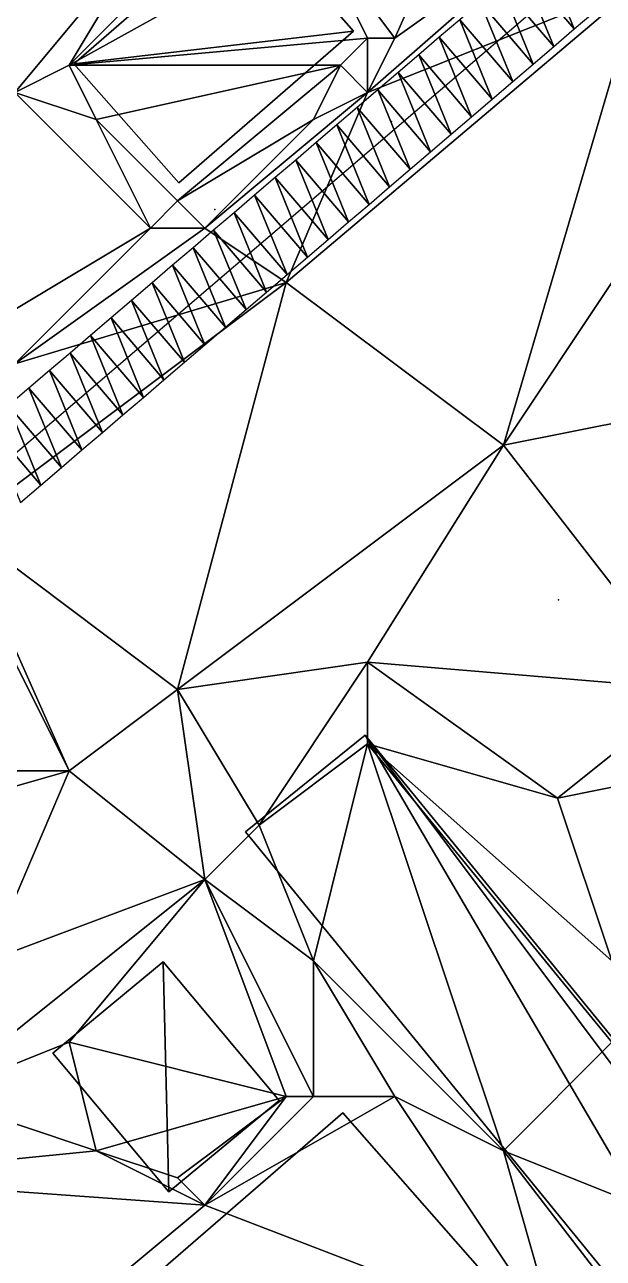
# Model space of a CAD drawing. Header units: metres. Extents: x -1103 to 901, y -902 to 905.
# Drawn here: x 24.7 to 67.4, y 554.1 to 645 of the extents above; entities that cross this region are included whole.
import ezdxf

# ---------------------------------------------------------------- set-up
doc = ezdxf.new("R2010")
doc.units = ezdxf.units.M
for name, color, linetype in [('OSM_BUILDING_FOOTPRINTS', 7, 'CONTINUOUS'), ('OSM_BUILDING_ROOFS', 1, 'CONTINUOUS'), ('OSM_BUILDING_WALLS', 8, 'CONTINUOUS'), ('OSM_ROAD_AXES', 2, 'CONTINUOUS'), ('OSM_ROAD_SURFACE', 9, 'CONTINUOUS'), ('OSM_TERRAIN', 3, 'CONTINUOUS'), ('OSM_TREES', 3, 'CONTINUOUS')]:
    doc.layers.add(name, color=color, linetype=linetype)

msp = doc.modelspace()

# ---------------------------------------------------------------- linework, layer by layer
at = {"layer": 'OSM_BUILDING_FOOTPRINTS'}
for points in [[(41.242, 653.299, 11.408), (48.969, 644.518, 11.408), (36.08, 633.326, 11.408), (28.353, 642.107, 11.408), (41.242, 653.299, 11.408)], [(40.988, 585.507, 14.354), (49.82, 592.629, 14.354), (88.795, 544.932, 14.354), (92.985, 548.305, 14.354), (95.936, 544.688, 14.354), (91.935, 541.459, 14.354), (95.98, 536.505, 14.354), (93.394, 534.426, 14.354), (86.96, 529.239, 14.354), (40.988, 585.507, 14.354)], [(26.795, 569.206, 14.016), (34.93, 575.919, 14.016), (43.486, 565.701, 14.016), (35.361, 558.977, 14.016), (26.795, 569.206, 14.016)], [(48.184, 564.805, 14.951), (64.289, 546.458, 14.951), (49.51, 533.663, 14.951), (43.839, 540.121, 14.951), (37.826, 534.912, 14.951), (27.391, 546.79, 14.951), (48.184, 564.805, 14.951)]]:
    msp.add_polyline3d(points, close=True, dxfattribs=at)
at = {"layer": 'OSM_BUILDING_ROOFS'}
for points in [[(48.969, 644.518, 21.408), (41.242, 653.299, 21.408), (28.353, 642.107, 21.408)], [(48.969, 644.518, 21.408), (28.353, 642.107, 21.408), (36.08, 633.326, 21.408)], [(49.82, 592.629, 24.354), (40.988, 585.507, 24.354), (86.96, 529.239, 24.354)], [(49.82, 592.629, 24.354), (86.96, 529.239, 24.354), (93.394, 534.426, 24.354)], [(88.795, 544.932, 24.354), (49.82, 592.629, 24.354), (93.394, 534.426, 24.354)], [(34.93, 575.919, 24.016), (26.795, 569.206, 24.016), (35.361, 558.977, 24.016)], [(34.93, 575.919, 24.016), (35.361, 558.977, 24.016), (43.486, 565.701, 24.016)], [(64.289, 546.458, 24.951), (48.184, 564.805, 24.951), (27.391, 546.79, 24.951)]]:
    msp.add_3dface(points, dxfattribs=at)
at = {"layer": 'OSM_BUILDING_WALLS'}
for points in [[(41.242, 653.299, 11.408), (28.353, 642.107, 11.408), (28.353, 642.107, 21.408)], [(41.242, 653.299, 11.408), (28.353, 642.107, 21.408), (41.242, 653.299, 21.408)], [(48.969, 644.518, 11.408), (41.242, 653.299, 11.408), (41.242, 653.299, 21.408)], [(48.969, 644.518, 11.408), (41.242, 653.299, 21.408), (48.969, 644.518, 21.408)], [(36.08, 633.326, 11.408), (48.969, 644.518, 11.408), (48.969, 644.518, 21.408)], [(36.08, 633.326, 11.408), (48.969, 644.518, 21.408), (36.08, 633.326, 21.408)], [(28.353, 642.107, 11.408), (36.08, 633.326, 11.408), (36.08, 633.326, 21.408)], [(28.353, 642.107, 11.408), (36.08, 633.326, 21.408), (28.353, 642.107, 21.408)], [(49.82, 592.629, 14.354), (40.988, 585.507, 14.354), (40.988, 585.507, 24.354)], [(49.82, 592.629, 14.354), (40.988, 585.507, 24.354), (49.82, 592.629, 24.354)], [(88.795, 544.932, 14.354), (49.82, 592.629, 14.354), (49.82, 592.629, 24.354)], [(88.795, 544.932, 14.354), (49.82, 592.629, 24.354), (88.795, 544.932, 24.354)], [(40.988, 585.507, 14.354), (86.96, 529.239, 14.354), (86.96, 529.239, 24.354)], [(40.988, 585.507, 14.354), (86.96, 529.239, 24.354), (40.988, 585.507, 24.354)], [(34.93, 575.919, 14.016), (26.795, 569.206, 14.016), (26.795, 569.206, 24.016)], [(34.93, 575.919, 14.016), (26.795, 569.206, 24.016), (34.93, 575.919, 24.016)], [(43.486, 565.701, 14.016), (34.93, 575.919, 14.016), (34.93, 575.919, 24.016)], [(43.486, 565.701, 14.016), (34.93, 575.919, 24.016), (43.486, 565.701, 24.016)], [(26.795, 569.206, 14.016), (35.361, 558.977, 14.016), (35.361, 558.977, 24.016)], [(26.795, 569.206, 14.016), (35.361, 558.977, 24.016), (26.795, 569.206, 24.016)], [(35.361, 558.977, 14.016), (43.486, 565.701, 14.016), (43.486, 565.701, 24.016)], [(35.361, 558.977, 14.016), (43.486, 565.701, 24.016), (35.361, 558.977, 24.016)], [(48.184, 564.805, 14.951), (27.391, 546.79, 14.951), (27.391, 546.79, 24.951)], [(48.184, 564.805, 14.951), (27.391, 546.79, 24.951), (48.184, 564.805, 24.951)], [(64.289, 546.458, 14.951), (48.184, 564.805, 14.951), (48.184, 564.805, 24.951)], [(64.289, 546.458, 14.951), (48.184, 564.805, 24.951), (64.289, 546.458, 24.951)]]:
    msp.add_3dface(points, dxfattribs=at)
at = {"layer": 'OSM_ROAD_AXES'}
msp.add_polyline3d([(338.128, 881.942, 14.359), (234.895, 793.04, 12.898), (204.718, 767.892, 16.831), (76.88, 658.585, 15.214), (-16.846, 578.441, 10.141), (-81.964, 522.77, 11.318), (-163.309, 453.629, 16.809), (-182.001, 437.737, 14.897), (-234.694, 391.565, 11.193), (-256.57, 375.209, 14.917), (-337.594, 302.816, 14.849)], dxfattribs=at)
at = {"layer": 'OSM_ROAD_SURFACE'}
for points in [[(62.836, 650.524, 14.675), (61.325, 649.231, 14.662), (65.224, 644.671, 14.731)], [(62.836, 650.524, 14.675), (65.224, 644.671, 14.731), (66.736, 645.964, 14.744)], [(61.325, 649.231, 14.662), (59.813, 647.939, 14.649), (63.712, 643.378, 14.718)], [(61.325, 649.231, 14.662), (63.712, 643.378, 14.718), (65.224, 644.671, 14.731)], [(59.813, 647.939, 14.649), (58.301, 646.646, 14.636), (62.201, 642.086, 14.705)], [(59.813, 647.939, 14.649), (62.201, 642.086, 14.705), (63.712, 643.378, 14.718)], [(58.301, 646.646, 14.636), (56.789, 645.353, 14.623), (60.689, 640.793, 14.692)], [(58.301, 646.646, 14.636), (60.689, 640.793, 14.692), (62.201, 642.086, 14.705)], [(56.789, 645.353, 14.623), (55.278, 644.061, 14.61), (59.177, 639.5, 14.679)], [(56.789, 645.353, 14.623), (59.177, 639.5, 14.679), (60.689, 640.793, 14.692)], [(55.278, 644.061, 14.61), (53.766, 642.768, 14.597), (57.665, 638.208, 14.666)], [(55.278, 644.061, 14.61), (57.665, 638.208, 14.666), (59.177, 639.5, 14.679)], [(53.766, 642.768, 14.597), (52.254, 641.475, 14.584), (56.154, 636.915, 14.652)], [(53.766, 642.768, 14.597), (56.154, 636.915, 14.652), (57.665, 638.208, 14.666)], [(52.254, 641.475, 14.584), (50.743, 640.183, 14.571), (54.642, 635.623, 14.639)], [(52.254, 641.475, 14.584), (54.642, 635.623, 14.639), (56.154, 636.915, 14.652)], [(50.743, 640.183, 14.571), (49.231, 638.89, 14.558), (53.13, 634.33, 14.626)], [(50.743, 640.183, 14.571), (53.13, 634.33, 14.626), (54.642, 635.623, 14.639)], [(49.231, 638.89, 14.558), (47.719, 637.597, 14.544), (51.619, 633.037, 14.613)], [(49.231, 638.89, 14.558), (51.619, 633.037, 14.613), (53.13, 634.33, 14.626)], [(47.719, 637.597, 14.544), (46.208, 636.305, 14.531), (50.107, 631.745, 14.6)], [(47.719, 637.597, 14.544), (50.107, 631.745, 14.6), (51.619, 633.037, 14.613)], [(46.208, 636.305, 14.531), (44.696, 635.012, 14.517), (48.595, 630.452, 14.587)], [(46.208, 636.305, 14.531), (48.595, 630.452, 14.587), (50.107, 631.745, 14.6)], [(44.696, 635.012, 14.517), (43.184, 633.719, 14.503), (47.083, 629.159, 14.574)], [(44.696, 635.012, 14.517), (47.083, 629.159, 14.574), (48.595, 630.452, 14.587)], [(43.184, 633.719, 14.503), (41.672, 632.427, 14.489), (45.572, 627.867, 14.56)], [(43.184, 633.719, 14.503), (45.572, 627.867, 14.56), (47.083, 629.159, 14.574)], [(41.672, 632.427, 14.489), (40.161, 631.134, 14.475), (44.06, 626.574, 14.547)], [(41.672, 632.427, 14.489), (44.06, 626.574, 14.547), (45.572, 627.867, 14.56)], [(40.161, 631.134, 14.475), (38.649, 629.841, 14.462), (42.548, 625.281, 14.519)], [(40.161, 631.134, 14.475), (42.548, 625.281, 14.519), (44.06, 626.574, 14.547)], [(38.649, 629.841, 14.462), (37.137, 628.549, 14.429), (41.037, 623.989, 14.488)], [(38.649, 629.841, 14.462), (41.037, 623.989, 14.488), (42.548, 625.281, 14.519)], [(37.137, 628.549, 14.429), (35.626, 627.256, 14.395), (39.525, 622.696, 14.457)], [(37.137, 628.549, 14.429), (39.525, 622.696, 14.457), (41.037, 623.989, 14.488)], [(35.626, 627.256, 14.395), (34.114, 625.963, 14.36), (38.013, 621.403, 14.431)], [(35.626, 627.256, 14.395), (38.013, 621.403, 14.431), (39.525, 622.696, 14.457)], [(34.114, 625.963, 14.36), (32.602, 624.671, 14.325), (36.502, 620.111, 14.409)], [(34.114, 625.963, 14.36), (36.502, 620.111, 14.409), (38.013, 621.403, 14.431)], [(32.602, 624.671, 14.325), (31.09, 623.378, 14.29), (34.99, 618.818, 14.387)], [(32.602, 624.671, 14.325), (34.99, 618.818, 14.387), (36.502, 620.111, 14.409)], [(31.09, 623.378, 14.29), (29.579, 622.086, 14.256), (33.478, 617.525, 14.364)], [(31.09, 623.378, 14.29), (33.478, 617.525, 14.364), (34.99, 618.818, 14.387)], [(29.579, 622.086, 14.256), (28.067, 620.793, 14.223), (31.966, 616.233, 14.342)], [(29.579, 622.086, 14.256), (31.966, 616.233, 14.342), (33.478, 617.525, 14.364)], [(28.067, 620.793, 14.223), (26.555, 619.5, 14.191), (30.455, 614.94, 14.319)], [(28.067, 620.793, 14.223), (30.455, 614.94, 14.319), (31.966, 616.233, 14.342)], [(26.555, 619.5, 14.191), (25.044, 618.208, 14.16), (28.943, 613.647, 14.297)], [(26.555, 619.5, 14.191), (28.943, 613.647, 14.297), (30.455, 614.94, 14.319)], [(25.044, 618.208, 14.16), (23.532, 616.915, 14.129), (27.431, 612.355, 14.275)], [(25.044, 618.208, 14.16), (27.431, 612.355, 14.275), (28.943, 613.647, 14.297)], [(23.532, 616.915, 14.129), (22.02, 615.622, 14.069), (25.92, 611.062, 14.252)], [(23.532, 616.915, 14.129), (25.92, 611.062, 14.252), (27.431, 612.355, 14.275)], [(22.02, 615.622, 14.069), (24.408, 609.769, 14.23), (25.92, 611.062, 14.252)]]:
    msp.add_3dface(points, dxfattribs=at)
at = {"layer": 'OSM_TERRAIN'}
for points in [[(6, 642, 12.109), (30, 662, 12.107), (12, 670, 12)], [(34, 652, 12.86), (30, 662, 12.107), (6, 642, 12.109)], [(52, 644, 14.189), (60, 662, 13.813), (46, 652, 13.462)], [(52, 644, 14.189), (66, 654, 14.649), (60, 662, 13.813)], [(70, 648, 14.726), (66, 654, 14.649), (50, 640, 14.513)], [(50, 640, 14.513), (66, 654, 14.649), (52, 644, 14.189)], [(24, 640, 12.927), (34, 652, 12.86), (6, 642, 12.109)], [(24, 640, 12.927), (28, 642, 13.438), (34, 652, 12.86)], [(28, 642, 13.438), (36, 650, 13.373), (34, 652, 12.86)], [(28, 642, 13.438), (50, 644, 13.654), (46, 652, 13.462)], [(28, 642, 13.438), (46, 652, 13.462), (36, 650, 13.373)], [(50, 644, 13.654), (52, 644, 14.189), (46, 652, 13.462)], [(60, 614, 15.989), (70, 648, 14.726), (44, 626, 14.499)], [(44, 626, 14.499), (70, 648, 14.726), (50, 640, 14.513)], [(60, 614, 15.989), (68, 626, 15.742), (70, 648, 14.726)], [(48, 642, 13.671), (50, 644, 13.654), (28, 642, 13.438)], [(48, 642, 13.671), (50, 640, 14.513), (50, 644, 13.654)], [(50, 640, 14.513), (52, 644, 14.189), (50, 644, 13.654)], [(24, 640, 12.927), (30, 638, 13.431), (28, 642, 13.438)], [(28, 642, 13.438), (30, 638, 13.431), (48, 642, 13.671)], [(36, 632, 13.647), (48, 642, 13.671), (30, 638, 13.431)], [(36, 632, 13.647), (46, 638, 14.276), (48, 642, 13.671)], [(46, 638, 14.276), (50, 640, 14.513), (48, 642, 13.671)], [(24, 624, 13.774), (34, 630, 13.973), (24, 640, 12.927)], [(34, 630, 13.973), (30, 638, 13.431), (24, 640, 12.927)], [(44, 626, 14.499), (50, 640, 14.513), (38, 630, 14.402)], [(38, 630, 14.402), (50, 640, 14.513), (46, 638, 14.276)], [(34, 630, 13.973), (36, 632, 13.647), (30, 638, 13.431)], [(38, 630, 14.402), (46, 638, 14.276), (36, 632, 13.647)], [(34, 630, 13.973), (38, 630, 14.402), (36, 632, 13.647)], [(24, 620, 14.09), (44, 626, 14.499), (38, 630, 14.402)], [(24, 620, 14.09), (34, 630, 13.973), (24, 624, 13.774)], [(24, 620, 14.09), (38, 630, 14.402), (34, 630, 13.973)], [(36, 596, 15.669), (44, 626, 14.499), (20, 608, 14.003)], [(20, 608, 14.003), (44, 626, 14.499), (24, 620, 14.09)], [(36, 596, 15.669), (60, 614, 15.989), (44, 626, 14.499)], [(60, 614, 15.989), (70, 616, 15.974), (68, 626, 15.742)], [(60, 614, 15.989), (74, 596, 16.077), (70, 616, 15.974)], [(50, 598, 15.978), (60, 614, 15.989), (36, 596, 15.669)], [(50, 598, 15.978), (74, 596, 16.077), (60, 614, 15.989)], [(28, 590, 15.011), (20, 608, 14.003), (20, 606, 13.765)], [(28, 590, 15.011), (36, 596, 15.669), (20, 608, 14.003)], [(24, 590, 14.278), (28, 590, 15.011), (20, 606, 13.765)], [(42, 586, 16.43), (50, 598, 15.978), (36, 596, 15.669)], [(50, 592, 16.43), (50, 598, 15.978), (42, 586, 16.43)], [(50, 592, 16.43), (64, 588, 16.468), (50, 598, 15.978)], [(74, 596, 16.077), (50, 598, 15.978), (64, 588, 16.468)], [(38, 582, 15.92), (36, 596, 15.669), (28, 590, 15.011)], [(38, 582, 15.92), (42, 586, 16.43), (36, 596, 15.669)], [(64, 588, 16.468), (74, 590, 16.953), (74, 596, 16.077)], [(46, 576, 16.432), (50, 592, 16.43), (42, 586, 16.43)], [(46, 576, 16.432), (60, 562, 16.451), (50, 592, 16.43)], [(60, 562, 16.451), (68, 570, 16.43), (50, 592, 16.43)], [(50, 592, 16.43), (68, 570, 16.43), (68, 576, 16.937)], [(68, 576, 16.937), (64, 588, 16.468), (50, 592, 16.43)], [(22, 576, 15.105), (28, 590, 15.011), (14, 586, 13.931)], [(14, 586, 13.931), (28, 590, 15.011), (24, 590, 14.278)], [(22, 576, 15.105), (38, 582, 15.92), (28, 590, 15.011)], [(68, 576, 16.937), (74, 590, 16.953), (64, 588, 16.468)], [(38, 582, 15.92), (46, 576, 16.432), (42, 586, 16.43)], [(28, 570, 16.14), (38, 582, 15.92), (18, 566, 14.746)], [(18, 566, 14.746), (38, 582, 15.92), (22, 576, 15.105)], [(28, 570, 16.14), (44, 566, 16.296), (38, 582, 15.92)], [(44, 566, 16.296), (46, 566, 16.727), (38, 582, 15.92)], [(46, 566, 16.727), (46, 576, 16.432), (38, 582, 15.92)], [(46, 566, 16.727), (52, 566, 16.873), (46, 576, 16.432)], [(52, 566, 16.873), (60, 562, 16.451), (46, 576, 16.432)], [(30, 562, 16.05), (28, 570, 16.14), (18, 566, 14.746)], [(30, 562, 16.05), (44, 566, 16.296), (28, 570, 16.14)], [(60, 562, 16.451), (90, 550, 16.502), (68, 570, 16.43)], [(10, 560, 13.963), (30, 562, 16.05), (18, 566, 14.746)], [(36, 560, 16.14), (44, 566, 16.296), (30, 562, 16.05)], [(36, 560, 16.14), (38, 558, 16.841), (44, 566, 16.296)], [(38, 558, 16.841), (64, 548, 16.957), (52, 566, 16.873)], [(38, 558, 16.841), (52, 566, 16.873), (46, 566, 16.727)], [(38, 558, 16.841), (46, 566, 16.727), (44, 566, 16.296)], [(64, 548, 16.957), (60, 562, 16.451), (52, 566, 16.873)], [(38, 558, 16.841), (30, 562, 16.05), (10, 560, 13.963)], [(38, 558, 16.841), (36, 560, 16.14), (30, 562, 16.05)], [(64, 548, 16.957), (80, 536, 16.31), (60, 562, 16.451)], [(80, 536, 16.31), (90, 550, 16.502), (60, 562, 16.451)], [(14, 550, 14.947), (26, 548, 16.821), (10, 560, 13.963)], [(10, 560, 13.963), (26, 548, 16.821), (38, 558, 16.841)], [(64, 548, 16.957), (38, 558, 16.841), (26, 548, 16.821)]]:
    msp.add_3dface(points, dxfattribs=at)
at = {"layer": 'OSM_TREES'}
for p in [(51.765, 637.861, 14.544), (38.733, 631.38, 14.263), (64.057, 602.615, 16.026)]:
    msp.add_point(p, dxfattribs=at)

doc.saveas('drawing.dxf')
